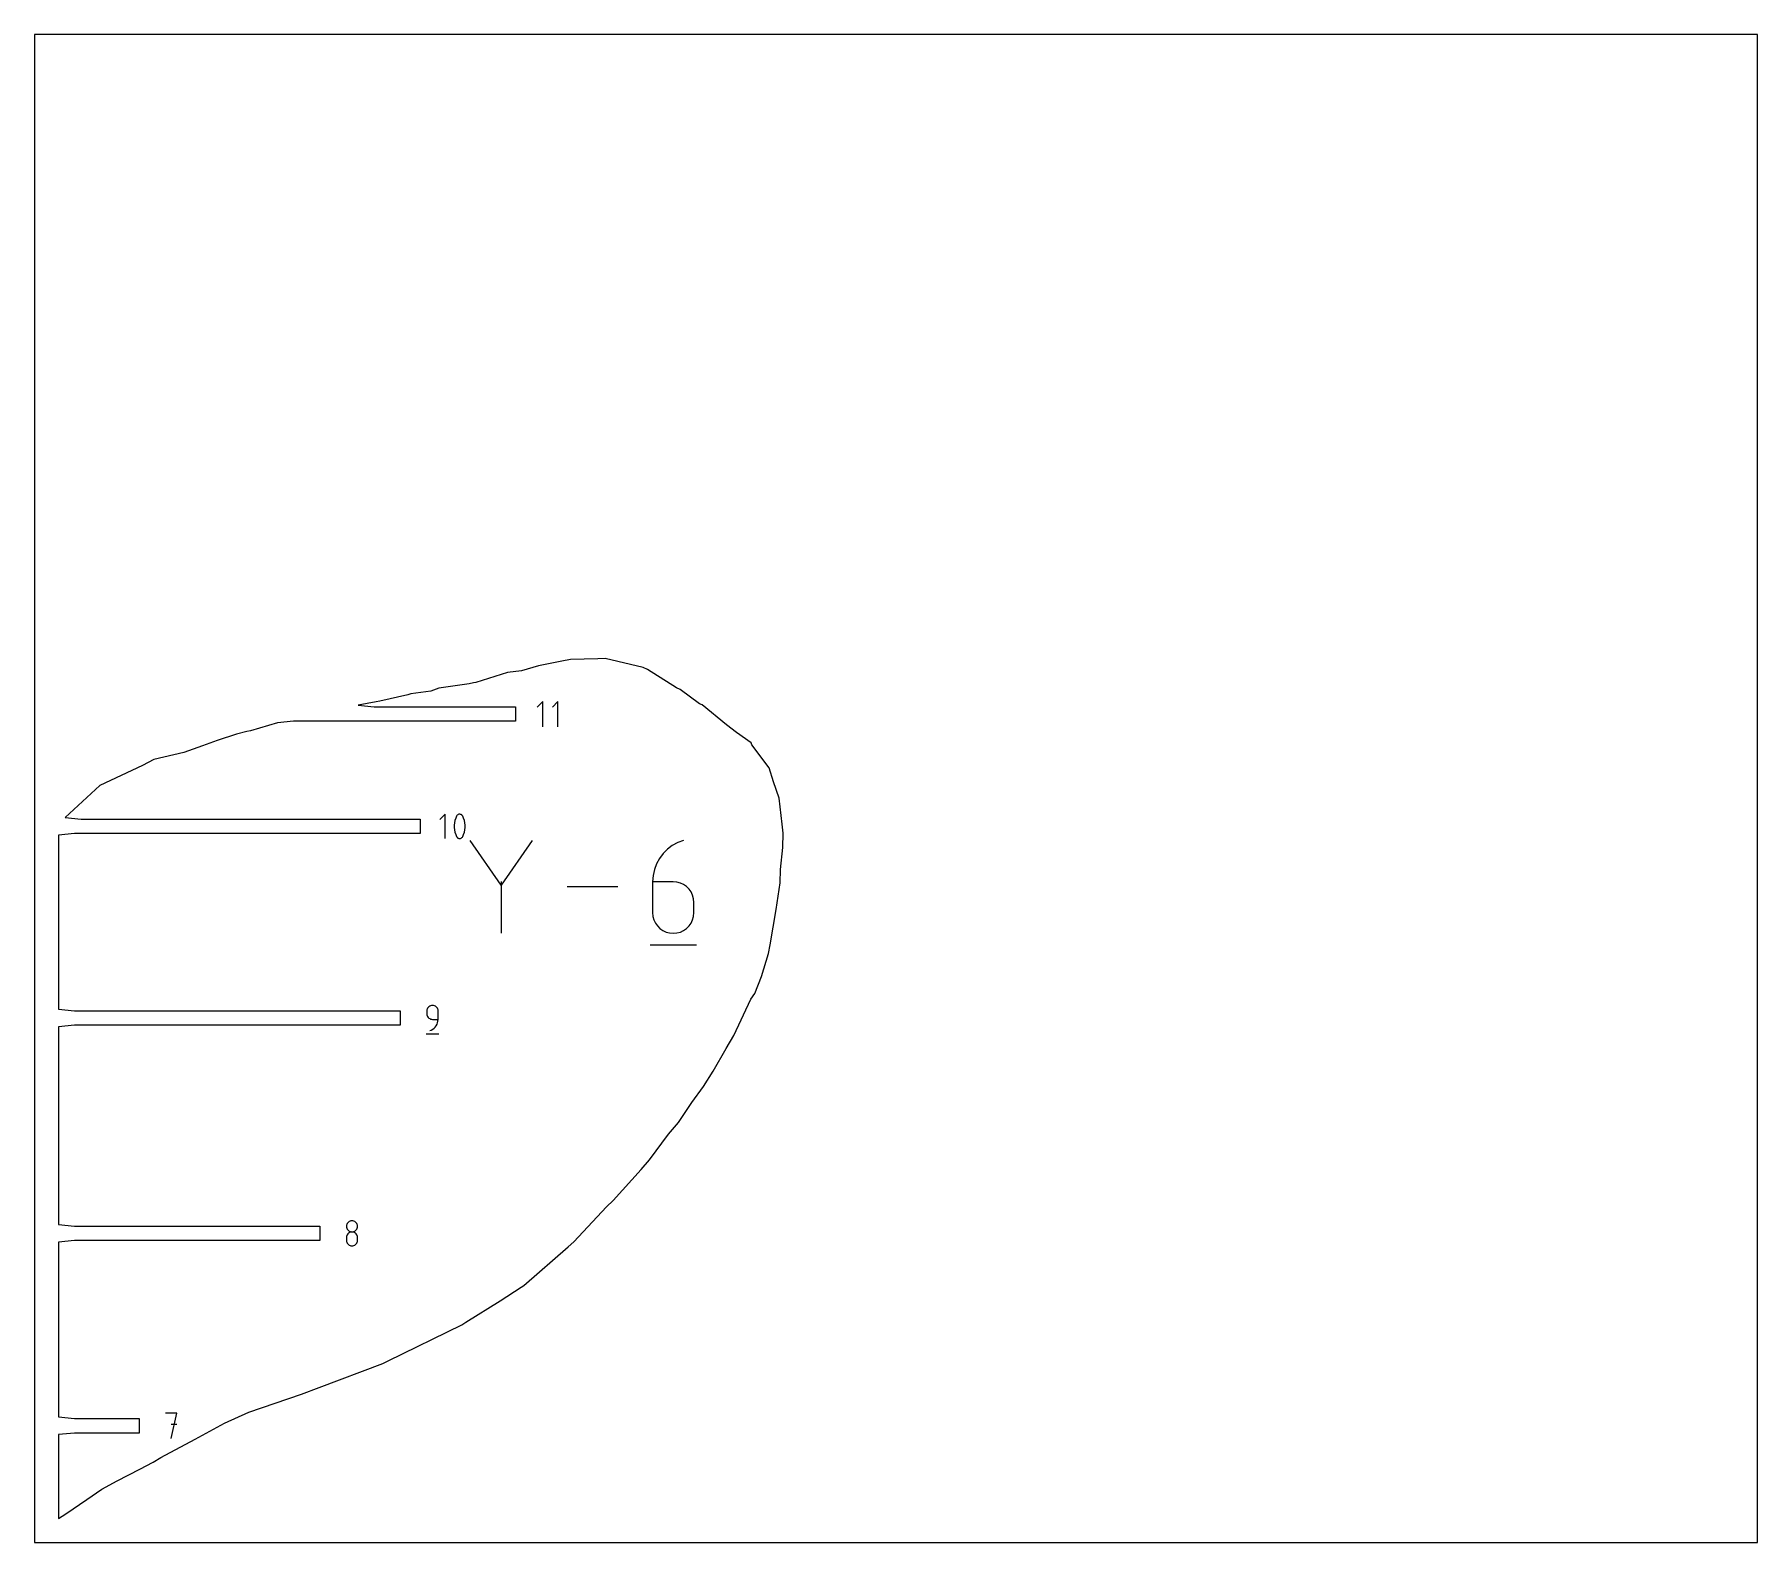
# Model space of a CAD drawing. Extents: x 0 to 480, y 0 to 420.
import ezdxf

# ---------------------------------------------------------------- set-up
doc = ezdxf.new("R2010")
doc.units = 0

msp = doc.modelspace()

# ---------------------------------------------------------------- linework, layer by layer
at = {"layer": 'annotation', "color": 1}
for p, q in [((141.632825, 234.256688), (140.067387, 232.690809)), ((141.632825, 227.215088), (141.632825, 234.256688)), ((145.838863, 234.256688), (144.273425, 232.690809)), ((145.838863, 227.215088), (145.838863, 234.256688)), ((114.411644, 202.846475), (112.905653, 201.34006)), ((114.411644, 196.07228), (114.411644, 202.846475)), ((117.341779, 201.699413), (117.147023, 201.071048)), ((117.601455, 202.310068), (117.341779, 201.699413)), ((117.688902, 202.455487), (117.601455, 202.310068)), ((117.601455, 202.310068), (117.601455, 202.310068)), ((117.797883, 202.57941), (117.688902, 202.455487)), ((117.924791, 202.680638), (117.797883, 202.57941)), ((118.066017, 202.75797), (117.924791, 202.680638)), ((118.217952, 202.810209), (118.066017, 202.75797)), ((118.376989, 202.836154), (118.217952, 202.810209)), ((118.539519, 202.834606), (118.376989, 202.836154)), ((118.701934, 202.804366), (118.539519, 202.834606)), ((118.860624, 202.744235), (118.701934, 202.804366)), ((118.921374, 202.712312), (118.860624, 202.744235)), ((118.860624, 202.744235), (118.860624, 202.744235)), ((118.979669, 202.675644), (118.921374, 202.712312)), ((119.035226, 202.634521), (118.979669, 202.675644)), ((119.087762, 202.589234), (119.035226, 202.634521)), ((119.136994, 202.540073), (119.087762, 202.589234)), ((119.182639, 202.487329), (119.136994, 202.540073)), ((119.224413, 202.43129), (119.182639, 202.487329)), ((119.262033, 202.372248), (119.224413, 202.43129)), ((119.295216, 202.310493), (119.262033, 202.372248)), ((119.556151, 201.698579), (119.295216, 202.310493)), ((119.295216, 202.310493), (119.295216, 202.310493)), ((119.751852, 201.06927), (119.556151, 201.698579)), ((117.017185, 200.429984), (116.952266, 199.781231)), ((116.952266, 199.781231), (116.952266, 199.1298)), ((116.952266, 199.1298), (117.017185, 198.480701)), ((117.147023, 201.071048), (117.017185, 200.429984)), ((117.017185, 198.480701), (117.147023, 197.838944)), ((117.147023, 197.838944), (117.341779, 197.209541)), ((117.341779, 197.209541), (117.601455, 196.597501)), ((119.295216, 196.597926), (119.556151, 197.208707)), ((119.556151, 197.208707), (119.751852, 197.837166)), ((119.882319, 200.427576), (119.751852, 201.06927)), ((119.751852, 197.837166), (119.882319, 198.478293)), ((119.947552, 199.778509), (119.882319, 200.427576)), ((119.882319, 198.478293), (119.947552, 199.127078)), ((119.947552, 199.127078), (119.947552, 199.778509)), ((117.601455, 196.597501), (117.601455, 196.597501)), ((117.601455, 196.597501), (117.634518, 196.535869)), ((117.634518, 196.535869), (117.67186, 196.477121)), ((117.67186, 196.477121), (117.713325, 196.421436)), ((117.713325, 196.421436), (117.758754, 196.368993)), ((117.758754, 196.368993), (117.807991, 196.319969)), ((117.807991, 196.319969), (117.860879, 196.274542)), ((117.860879, 196.274542), (117.91726, 196.232893)), ((117.91726, 196.232893), (117.976976, 196.195197)), ((117.976976, 196.195197), (118.03987, 196.161635)), ((118.03987, 196.161635), (118.03987, 196.161635)), ((118.03987, 196.161635), (118.197311, 196.102779)), ((118.197311, 196.102779), (118.35878, 196.073539)), ((118.35878, 196.073539), (118.520626, 196.072721)), ((118.520626, 196.072721), (118.6792, 196.099134)), ((118.6792, 196.099134), (118.83085, 196.151585)), ((118.83085, 196.151585), (118.971927, 196.228882)), ((118.971927, 196.228882), (119.098781, 196.329833)), ((119.098781, 196.329833), (119.207761, 196.453245)), ((119.207761, 196.453245), (119.295216, 196.597926)), ((119.295216, 196.597926), (119.295216, 196.597926)), ((130.01974, 183.062937), (121.389444, 195.543522)), ((138.648412, 195.543522), (130.01974, 183.062937)), ((176.3157, 193.069057), (175.123013, 191.871308)), ((177.674969, 194.094096), (176.3157, 193.069057)), ((179.185314, 194.925591), (177.674969, 194.094096)), ((180.831232, 195.542711), (179.185314, 194.925591)), ((180.831232, 195.542711), (180.831232, 195.542711)), ((172.699477, 187.450125), (172.328156, 185.76986)), ((173.299397, 189.041009), (172.699477, 187.450125)), ((174.11241, 190.521681), (173.299397, 189.041009)), ((175.123013, 191.871308), (174.11241, 190.521681)), ((130.01974, 184.06729), (130.01974, 169.668862)), ((162.500981, 182.606192), (148.354047, 182.606192)), ((172.328156, 185.76986), (172.200937, 184.021048)), ((172.200937, 184.021048), (172.200937, 175.421581)), ((177.946354, 184.021048), (172.200937, 184.021048)), ((178.979681, 183.928832), (177.946354, 184.021048)), ((179.952006, 183.662878), (178.979681, 183.928832)), ((180.847157, 183.239224), (179.952006, 183.662878)), ((181.648961, 182.673907), (180.847157, 183.239224)), ((182.341248, 181.982967), (181.648961, 182.673907)), ((182.907844, 181.182443), (182.341248, 181.982967)), ((183.332578, 180.288371), (182.907844, 181.182443)), ((183.599278, 179.316792), (183.332578, 180.288371)), ((183.691772, 178.283743), (183.599278, 179.316792)), ((183.691772, 175.421581), (183.691772, 178.283743)), ((183.691772, 178.283743), (183.691772, 178.283743)), ((172.200937, 175.421581), (172.200937, 175.421581)), ((172.200937, 175.421581), (172.293697, 174.388031)), ((172.293697, 174.388031), (172.561065, 173.41511)), ((172.561065, 173.41511), (172.986667, 172.519095)), ((182.907844, 172.519095), (183.332578, 173.41511)), ((183.332578, 173.41511), (183.599278, 174.388031)), ((183.599278, 174.388031), (183.691772, 175.421581)), ((172.986667, 172.519095), (173.554131, 171.716267)), ((173.554131, 171.716267), (174.247085, 171.022904)), ((174.247085, 171.022904), (175.049157, 170.455283)), ((175.049157, 170.455283), (175.943974, 170.029686)), ((175.943974, 170.029686), (176.915164, 169.76239)), ((176.915164, 169.76239), (177.946354, 169.669673)), ((177.946354, 169.669673), (178.979681, 169.76239)), ((177.946354, 169.669673), (177.946354, 169.669673)), ((178.979681, 169.76239), (179.952006, 170.029686)), ((179.952006, 170.029686), (180.847157, 170.455283)), ((180.847157, 170.455283), (181.648961, 171.022904)), ((181.648961, 171.022904), (182.341248, 171.716267)), ((182.341248, 171.716267), (182.907844, 172.519095)), ((171.48134, 166.435543), (184.417859, 166.435543)), ((109.532955, 148.831503), (109.417123, 148.587585)), ((109.687396, 149.05007), (109.532955, 148.831503)), ((109.87599, 149.238849), (109.687396, 149.05007)), ((110.094282, 149.393402), (109.87599, 149.238849)), ((110.337815, 149.509292), (110.094282, 149.393402)), ((110.602134, 149.58208), (110.337815, 149.509292)), ((110.882782, 149.607328), (110.602134, 149.58208)), ((111.164012, 149.58208), (110.882782, 149.607328)), ((110.882782, 149.607328), (110.882782, 149.607328)), ((111.42864, 149.509292), (111.164012, 149.58208)), ((111.672264, 149.393402), (111.42864, 149.509292)), ((111.890483, 149.238849), (111.672264, 149.393402)), ((112.078895, 149.05007), (111.890483, 149.238849)), ((112.2331, 148.831503), (112.078895, 149.05007)), ((112.348696, 148.587585), (112.2331, 148.831503)), ((109.344356, 148.322755), (109.319111, 148.041449)), ((109.319111, 148.041449), (109.319111, 147.258509)), ((109.319111, 147.258509), (109.319111, 147.258509)), ((109.319111, 147.258509), (109.344356, 146.977219)), ((109.417123, 148.587585), (109.344356, 148.322755)), ((109.344356, 146.977219), (109.417123, 146.712428)), ((109.417123, 146.712428), (109.532955, 146.468569)), ((109.532955, 146.468569), (109.687396, 146.250072)), ((109.687396, 146.250072), (109.87599, 146.061366)), ((109.87599, 146.061366), (110.094282, 145.906883)), ((110.094282, 145.906883), (110.337815, 145.791052)), ((110.337815, 145.791052), (110.602134, 145.718305)), ((110.602134, 145.718305), (110.882782, 145.693071)), ((110.882782, 145.693071), (112.446454, 145.693071)), ((111.92646, 143.927541), (112.147595, 144.3298)), ((112.147595, 144.3298), (112.3108, 144.761967)), ((112.3108, 144.761967), (112.411833, 145.218304)), ((112.421281, 148.322755), (112.348696, 148.587585)), ((112.411833, 145.218304), (112.446454, 145.693071)), ((112.446454, 148.041449), (112.421281, 148.322755)), ((112.446454, 145.693071), (112.446454, 148.041449)), ((112.446454, 148.041449), (112.446454, 148.041449)), ((109.123707, 141.685528), (112.644507, 141.685528)), ((110.100284, 142.565728), (110.547448, 142.732364)), ((110.100284, 142.565728), (110.100284, 142.565728)), ((110.547448, 142.732364), (110.957889, 142.957601)), ((110.957889, 142.957601), (111.327366, 143.235703)), ((111.327366, 143.235703), (111.651636, 143.560929)), ((111.651636, 143.560929), (111.92646, 143.927541)), ((86.916507, 88.347483), (86.891276, 88.067492)), ((86.891276, 88.067492), (86.891276, 88.067492)), ((86.891276, 88.067492), (86.916522, 87.786186)), ((86.989238, 88.61129), (86.916507, 88.347483)), ((86.916522, 87.786186), (86.989288, 87.521355)), ((87.105022, 88.854439), (86.989238, 88.61129)), ((86.989288, 87.521355), (87.10512, 87.277438)), ((87.259416, 89.072455), (87.105022, 88.854439)), ((87.10512, 87.277438), (87.259561, 87.05887)), ((87.447974, 89.260864), (87.259416, 89.072455)), ((87.259561, 87.05887), (87.448155, 86.870091)), ((87.666251, 89.415193), (87.447974, 89.260864)), ((87.448155, 86.870091), (87.666447, 86.715538)), ((87.909802, 89.530967), (87.666251, 89.415193)), ((87.909802, 86.403581), (87.666251, 86.287703)), ((87.666447, 86.715538), (87.90998, 86.599649)), ((88.174183, 89.603713), (87.909802, 89.530967)), ((88.174183, 86.476364), (87.909802, 86.403581)), ((87.90998, 86.599649), (88.174299, 86.526861)), ((88.454947, 89.628955), (88.174183, 89.603713)), ((88.454947, 86.501612), (88.174183, 86.476364)), ((88.174299, 86.526861), (88.454947, 86.501612)), ((88.735712, 89.603713), (88.454947, 89.628955)), ((88.454947, 89.628955), (88.454947, 89.628955)), ((88.454947, 86.501612), (88.735596, 86.526861)), ((88.735712, 86.476379), (88.454947, 86.501612)), ((88.454947, 86.501612), (88.454947, 86.501612)), ((88.454947, 86.501612), (88.454947, 86.501612)), ((88.735596, 86.526861), (88.999915, 86.599649)), ((89.000093, 89.530967), (88.735712, 89.603713)), ((89.000093, 86.403631), (88.735712, 86.476379)), ((88.999915, 86.599649), (89.243448, 86.715538)), ((89.243644, 89.415193), (89.000093, 89.530967)), ((89.243644, 86.287801), (89.000093, 86.403631)), ((89.243448, 86.715538), (89.46174, 86.870091)), ((89.461921, 89.260864), (89.243644, 89.415193)), ((89.46174, 86.870091), (89.650334, 87.05887)), ((89.650479, 89.072455), (89.461921, 89.260864)), ((89.650334, 87.05887), (89.804775, 87.277438)), ((89.804873, 88.854439), (89.650479, 89.072455)), ((89.804775, 87.277438), (89.920606, 87.521355)), ((89.920657, 88.61129), (89.804873, 88.854439)), ((89.920606, 87.521355), (89.993373, 87.786186)), ((89.993388, 88.347483), (89.920657, 88.61129)), ((89.993373, 87.786186), (90.018619, 88.067492)), ((90.018619, 88.067492), (89.993388, 88.347483)), ((90.018619, 88.067492), (90.018619, 88.067492)), ((86.916507, 85.217349), (86.891276, 84.936175)), ((86.891276, 84.936175), (86.891276, 84.157209)), ((86.891276, 84.157209), (86.891276, 84.157209)), ((86.891276, 84.157209), (86.916522, 83.876055)), ((86.989238, 85.482077), (86.916507, 85.217349)), ((86.916522, 83.876055), (86.989288, 83.61163)), ((87.105022, 85.725918), (86.989238, 85.482077)), ((86.989288, 83.61163), (87.10512, 83.3683)), ((87.259416, 85.94443), (87.105022, 85.725918)), ((87.10512, 83.3683), (87.259561, 83.150429)), ((87.447974, 86.133172), (87.259416, 85.94443)), ((87.259561, 83.150429), (87.448155, 82.962383)), ((87.666251, 86.287703), (87.447974, 86.133172)), ((87.448155, 82.962383), (87.666447, 82.808527)), ((87.666447, 82.808527), (87.90998, 82.693225)), ((87.90998, 82.693225), (88.174299, 82.620843)), ((88.174299, 82.620843), (88.454947, 82.595746)), ((88.454947, 82.595746), (88.735596, 82.620843)), ((88.454947, 82.595746), (88.454947, 82.595746)), ((88.735596, 82.620843), (88.999915, 82.693225)), ((88.999915, 82.693225), (89.243448, 82.808527)), ((89.243448, 82.808527), (89.46174, 82.962383)), ((89.461921, 86.133318), (89.243644, 86.287801)), ((89.46174, 82.962383), (89.650334, 83.150429)), ((89.650479, 85.944612), (89.461921, 86.133318)), ((89.650334, 83.150429), (89.804775, 83.3683)), ((89.804873, 85.726114), (89.650479, 85.944612)), ((89.804775, 83.3683), (89.920606, 83.61163)), ((89.920657, 85.482255), (89.804873, 85.726114)), ((89.920606, 83.61163), (89.993373, 83.876055)), ((89.993388, 85.217465), (89.920657, 85.482255)), ((89.993373, 83.876055), (90.018619, 84.157209)), ((90.018619, 84.936175), (89.993388, 85.217465)), ((90.018619, 84.157209), (90.018619, 84.936175)), ((90.018619, 84.936175), (90.018619, 84.936175)), ((39.676453, 36.048824), (36.545135, 36.048824)), ((38.111015, 29.007224), (39.676453, 36.048824)), ((39.676453, 32.913091), (38.111015, 32.913091))]:
    msp.add_line(p, q, dxfattribs=at)
at = {"layer": 'boundary', "color": 5}
for p, q in [((146.940352, 245.470322), (140.435634, 244.179603)), ((149.338838, 245.963399), (146.940352, 245.470322)), ((156.927123, 246.144037), (149.338838, 245.963399)), ((159.007776, 246.203814), (156.927123, 246.144037)), ((169.53982, 243.654977), (159.007776, 246.203814)), ((131.764487, 242.270844), (122.980326, 239.562988)), ((135.679051, 242.768973), (131.764487, 242.270844)), ((140.435634, 244.179603), (135.679051, 242.768973)), ((170.773993, 243.176218), (169.53982, 243.654977)), ((178.879573, 237.992041), (170.773993, 243.176218)), ((104.013536, 236.085075), (96.191318, 234.348807)), ((104.871631, 236.39322), (104.013536, 236.085075)), ((110.403425, 237.147646), (104.871631, 236.39322)), ((112.643243, 237.910982), (110.403425, 237.147646)), ((121.117565, 239.193418), (112.643243, 237.910982)), ((122.264573, 239.462133), (121.117565, 239.193418)), ((122.980326, 239.562988), (122.264573, 239.462133)), ((179.898343, 237.616389), (178.879573, 237.992041)), ((185.219821, 233.622479), (179.898343, 237.616389)), ((95.14541, 234.142317), (90.216458, 233.201488)), ((90.216458, 233.201488), (94.671772, 232.761388)), ((94.671772, 232.761388), (133.976788, 232.761388)), ((96.191318, 234.348807), (95.14541, 234.142317)), ((133.976788, 232.761388), (133.976787, 228.710388)), ((186.011631, 233.34751), (185.219821, 233.622479)), ((192.750606, 227.690557), (186.011631, 233.34751)), ((59.188392, 225.840843), (56.322993, 225.178397)), ((60.154807, 226.088924), (59.188392, 225.840843)), ((67.660677, 228.270288), (60.154807, 226.088924)), ((72.115991, 228.710388), (67.660677, 228.270288)), ((133.976787, 228.710388), (72.115991, 228.710388)), ((195.57808, 225.574663), (192.750606, 227.690557)), ((46.816468, 221.913797), (41.621299, 219.995834)), ((50.94046, 223.407024), (46.816468, 221.913797)), ((56.322993, 225.178397), (50.94046, 223.407024)), ((199.619066, 222.683495), (195.57808, 225.574663)), ((199.871579, 222.18865), (199.619066, 222.683495)), ((204.688599, 215.759894), (199.871579, 222.18865)), ((30.060995, 216.408549), (18.229128, 210.846302)), ((33.296555, 218.030453), (30.060995, 216.408549)), ((41.621299, 219.995834), (33.296555, 218.030453)), ((205.83495, 211.810918), (204.688599, 215.759894)), ((207.418492, 207.31475), (205.83495, 211.810918)), ((18.229128, 210.846302), (8.54771, 201.924978)), ((208.264521, 200.102277), (207.418492, 207.31475)), ((8.54771, 201.924978), (13.003023, 201.484878)), ((11.142814, 197.433878), (6.6875, 196.993778)), ((6.6875, 196.993778), (6.6875, 148.552128)), ((107.450091, 197.433878), (11.142814, 197.433878)), ((13.003023, 201.484878), (107.450091, 201.484878)), ((107.450091, 201.484878), (107.450091, 197.433878)), ((208.56408, 197.53723), (208.264521, 200.102277)), ((208.510574, 193.583064), (208.56408, 197.53723)), ((207.824521, 187.449021), (208.510574, 193.583064)), ((207.731812, 183.709326), (207.824521, 187.449021)), ((206.598792, 176.305976), (207.731812, 183.709326)), ((204.956072, 166.43391), (206.598792, 176.305976)), ((202.504526, 157.650211), (204.4703, 164.082898)), ((204.4703, 164.082898), (204.956072, 166.43391)), ((200.680788, 152.882371), (202.504526, 157.650211)), ((194.81305, 141.238809), (199.5735, 151.291191)), ((199.5735, 151.291191), (200.680788, 152.882371)), ((6.6875, 148.552128), (11.142814, 148.112028)), ((11.142814, 144.061029), (6.6875, 143.620928)), ((11.142814, 148.112028), (101.907107, 148.112028)), ((101.907107, 144.061028), (11.142814, 144.061029)), ((101.907107, 148.112028), (101.907107, 144.061028)), ((6.6875, 143.620928), (6.6875, 88.582366)), ((192.673573, 137.590358), (194.81305, 141.238809)), ((189.107626, 131.271198), (192.673573, 137.590358)), ((186.352736, 127.045197), (189.107626, 131.271198)), ((183.108553, 122.55447), (186.352736, 127.045197)), ((179.39901, 117.021426), (183.108553, 122.55447)), ((176.656027, 113.686575), (179.39901, 117.021426)), ((171.297944, 106.550465), (176.656027, 113.686575)), ((168.982249, 103.90623), (171.297944, 106.550465)), ((161.196848, 95.302913), (168.982249, 103.90623)), ((150.27174, 83.780552), (159.33477, 93.446524)), ((159.33477, 93.446524), (161.196848, 95.302913)), ((6.6875, 88.582366), (11.142814, 88.142266)), ((11.142814, 88.142266), (79.478831, 88.142266)), ((79.478831, 88.142266), (79.478831, 84.091267)), ((11.142814, 84.091266), (6.6875, 83.651167)), ((6.6875, 83.651167), (6.6875, 34.993624)), ((79.478831, 84.091267), (11.142814, 84.091266)), ((136.319136, 71.614655), (148.673337, 82.383639)), ((148.673337, 82.383639), (150.27174, 83.780552)), ((120.207554, 61.332832), (129.749371, 67.337659)), ((129.749371, 67.337659), (135.613153, 71.096718)), ((135.613153, 71.096718), (136.319136, 71.614655)), ((98.529233, 50.561136), (119.067572, 60.666858)), ((119.067572, 60.666858), (120.207554, 61.332832)), ((79.339184, 43.170031), (97.046334, 49.88153)), ((97.046334, 49.88153), (98.529233, 50.561136)), ((59.756979, 36.281664), (74.376577, 41.340571)), ((74.376577, 41.340571), (79.339184, 43.170031)), ((6.6875, 34.993624), (11.142814, 34.553524)), ((11.142814, 34.553524), (29.134898, 34.553524)), ((29.134898, 34.553524), (29.134898, 30.502524)), ((52.927017, 33.284431), (59.756979, 36.281664)), ((11.142814, 30.502524), (6.6875, 30.062424)), ((6.6875, 30.062424), (6.6875, 6.6875)), ((29.134898, 30.502524), (11.142814, 30.502524)), ((44.799388, 28.75434), (52.927017, 33.284431)), ((35.225281, 23.63957), (44.799388, 28.75434)), ((23.04114, 17.161429), (29.387171, 20.445734)), ((29.387171, 20.445734), (33.05861, 22.387235)), ((33.05861, 22.387235), (35.225281, 23.63957)), ((14.614836, 12.027663), (18.782697, 14.824981)), ((18.782697, 14.824981), (23.04114, 17.161429)), ((8.714845, 8.016435), (14.614836, 12.027663)), ((6.6875, 6.6875), (8.714845, 8.016435))]:
    msp.add_line(p, q, dxfattribs=at)
at = {"layer": 'frame', "color": 5}
for p, q in [((480, 420), (0, 420)), ((0, 420), (0, 0)), ((480, 0), (480, 420)), ((0, 0), (480, 0))]:
    msp.add_line(p, q, dxfattribs=at)

doc.saveas('drawing.dxf')
